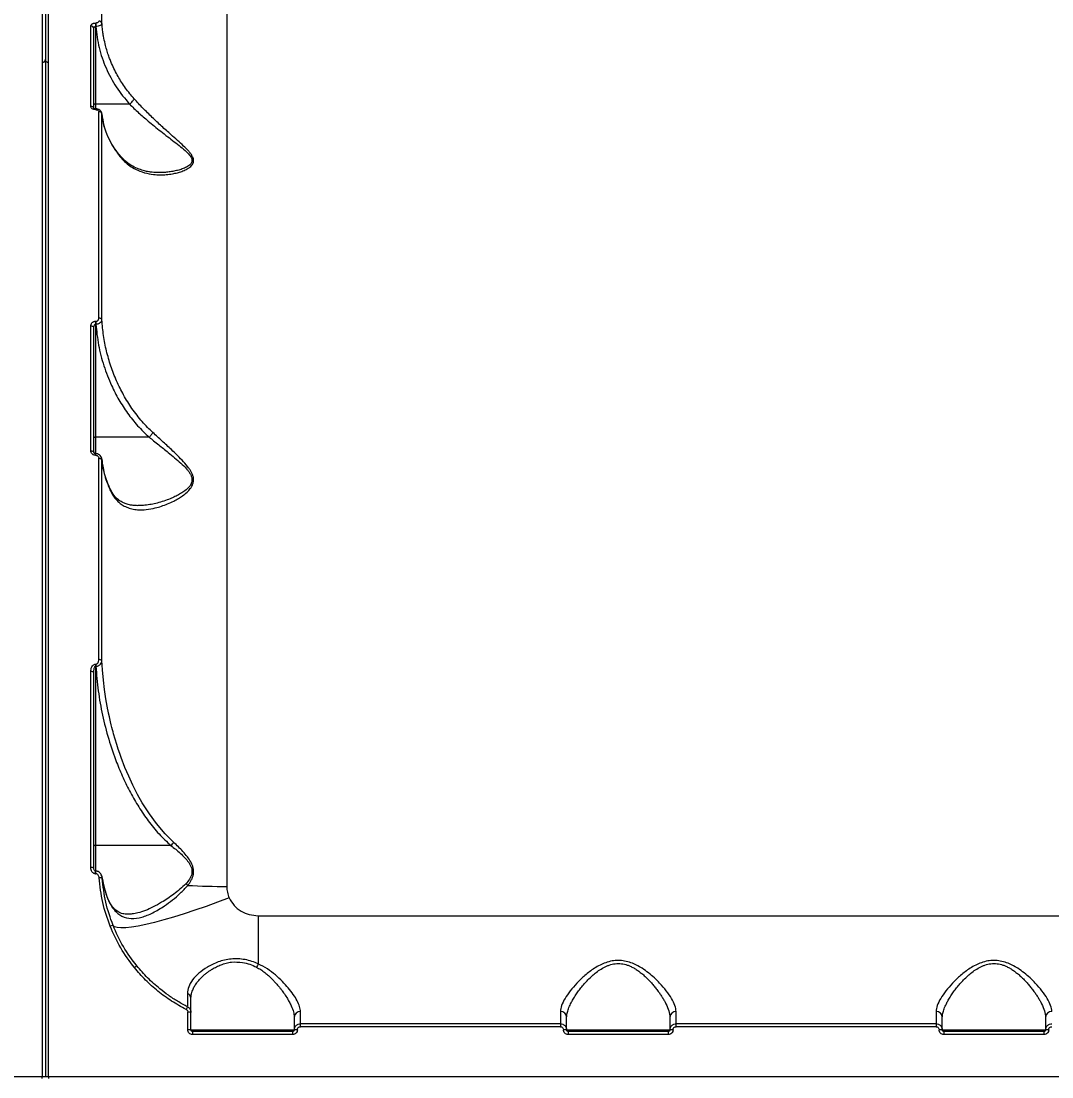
# Model space of a CAD drawing. Header units: millimetres. Extents: x -5718 to 5731, y -4937 to 4872.
# Drawn here: x 305.6 to 634.8, y 1520.6 to 1857.9 of the extents above; entities that cross this region are included whole.
import ezdxf

# ---------------------------------------------------------------- set-up
doc = ezdxf.new("R2010")
doc.units = ezdxf.units.MM
doc.layers.add('DIKOM_ОБЪЕКТ', color=7, linetype='Continuous')
doc.layers.add('DIKOM_РАЗМЕР_ЗОНА', color=7, linetype='Continuous')
doc.styles.add('style1', font='arial.ttf', dxfattribs={"width": 0.8})
doc.dimstyles.new('1-50', dxfattribs={"dimtxt": 300, "dimasz": 200, "dimexe": 100, "dimexo": 0, "dimgap": 100, "dimtad": 0, "dimdec": 0, "dimtxsty": 'style1', "dimcen": 0, "dimclrd": 7, "dimclre": 7, "dimadec": 1, "dimazin": 2, "dimtfac": 1, "dimtdec": 0, "dimtmove": 1, "dimatfit": 3, "dimfxl": 0, "dimlwd": 25, "dimlwe": 18, "dimarcsym": 0})

# ---------------------------------------------------------------- blocks, each defined once
blk = doc.blocks.new('*D13')
at = {"layer": 'Defpoints', "color": 0, "transparency": 16777216}
for p in [(-5521.54, 4872.34), (-1696.24, 4872.34), (580.61, -3721.16)]:
    blk.add_point(p, dxfattribs=at)
at = {"layer": 'DIKOM_РАЗМЕР_ЗОНА', "color": 7, "lineweight": 18, "transparency": 16777216}
for p, q in [((-1696.24, 4872.34), (-5621.54, 4872.34)), ((580.61, -3721.16), (-5621.54, -3721.16))]:
    blk.add_line(p, q, dxfattribs=at)
at = {"layer": 'DIKOM_РАЗМЕР_ЗОНА', "color": 7, "lineweight": 25, "transparency": 16777216}
for p, q in [((-5521.54, 4672.34), (-5521.54, 1701.62)), ((-5521.54, -3521.16), (-5521.54, 785.38))]:
    blk.add_line(p, q, dxfattribs=at)
at = {"layer": 'DIKOM_РАЗМЕР_ЗОНА', "color": 7, "transparency": 16777216}
for points in [[(-5554.87, 4672.34), (-5488.21, 4672.34), (-5521.54, 4872.34)], [(-5554.87, -3521.16), (-5488.21, -3521.16), (-5521.54, -3721.16)]]:
    blk.add_solid(points, dxfattribs=at)
at = {"layer": 'DIKOM_РАЗМЕР_ЗОНА', "color": 0, "transparency": 16777216, "insert": (-5521.54, 1243.5), "char_height": 300, "attachment_point": 5, "rotation": 90, "style": 'style1'}
blk.add_mtext('8600', dxfattribs=at)

msp = doc.modelspace()

# ---------------------------------------------------------------- linework, layer by layer
at = {"layer": 'DIKOM_ОБЪЕКТ', "color": 7, "linetype": 'Continuous', "lineweight": 15}
for p, q in [((312.31, 1939.58), (312.31, 1520.58)), ((314.31, 1520.58), (314.31, 1939.58)), ((331.37, 1857.15), (331.37, 1903.43)), ((371.26, 1901.58), (371.26, 1581.43)), ((327.81, 1830.62), (327.81, 1856.34)), ((329.31, 1857.28), (329.39, 1857.28)), ((329.31, 1857.28), (329.31, 1856.15)), ((329.31, 1856.15), (329.31, 1831.35)), ((329.31, 1856.15), (329.39, 1856.15)), ((329.39, 1857.28), (329.39, 1856.15)), ((340.2, 1831.35), (329.31, 1831.35)), ((329.31, 1831.35), (329.31, 1829.87)), ((329.37, 1829.87), (329.31, 1829.87)), ((329.31, 1829.61), (329.31, 1829.87)), ((329.31, 1829.61), (329.37, 1829.61)), ((329.37, 1829.87), (329.37, 1829.61)), ((330.37, 1762.95), (330.37, 1828.93)), ((331.37, 1762.42), (331.37, 1828.25)), ((340.2, 1831.35), (340.2, 1831.35)), ((329.31, 1761.99), (329.42, 1761.99)), ((329.31, 1761.99), (329.31, 1761.09)), ((329.31, 1761.09), (329.31, 1724.93)), ((329.31, 1761.09), (329.42, 1761.09)), ((329.42, 1761.99), (329.42, 1761.09)), ((327.81, 1720.6), (327.81, 1760.47)), ((346.47, 1724.93), (329.31, 1724.93)), ((329.31, 1724.93), (329.31, 1719.71)), ((346.48, 1724.94), (346.47, 1724.93)), ((329.35, 1719.71), (329.31, 1719.71)), ((329.31, 1719.19), (329.31, 1719.71)), ((329.31, 1719.19), (329.35, 1719.19)), ((329.35, 1719.19), (329.35, 1719.71)), ((330.37, 1653.89), (330.37, 1718.22)), ((331.28, 1718.16), (331.37, 1717.78)), ((331.37, 1653.6), (331.37, 1717.78)), ((327.81, 1587.43), (327.81, 1650.09)), ((329.31, 1652.43), (329.44, 1652.43)), ((329.31, 1652.43), (329.31, 1651.79)), ((329.31, 1651.79), (329.31, 1594.5)), ((329.31, 1651.79), (329.44, 1651.79)), ((329.44, 1652.43), (329.44, 1651.79)), ((353.43, 1594.5), (329.31, 1594.5)), ((329.31, 1594.5), (329.31, 1586.33)), ((329.41, 1586.33), (329.31, 1586.33)), ((329.31, 1585.49), (329.31, 1586.33)), ((329.31, 1585.49), (329.41, 1585.49)), ((329.41, 1585.49), (329.41, 1586.33)), ((331.48, 1584.11), (331.39, 1584.53)), ((331.85, 1582.25), (331.45, 1584.53)), ((333.19, 1577.79), (332.04, 1581.26)), ((381.31, 1572.08), (731.31, 1572.08)), ((381.31, 1572.08), (381.31, 1556.68)), ((358.72, 1543.11), (358.72, 1542.98)), ((358.81, 1535.62), (358.81, 1541.25)), ((359.81, 1535.58), (359.81, 1541.2)), ((394.81, 1537.58), (394.81, 1541.44)), ((477.81, 1541.44), (477.81, 1537.58)), ((514.81, 1537.58), (514.81, 1541.44)), ((597.81, 1541.44), (597.81, 1537.58)), ((359.81, 1535.58), (392.81, 1535.58)), ((360.31, 1535.08), (360.31, 1534.12)), ((392.31, 1535.08), (360.31, 1535.08)), ((392.31, 1534.12), (392.31, 1535.08)), ((394.81, 1536.62), (394.81, 1537.58)), ((477.81, 1537.58), (394.81, 1537.58)), ((477.81, 1536.62), (394.81, 1536.62)), ((477.81, 1537.58), (477.81, 1536.62)), ((479.81, 1535.58), (512.81, 1535.58)), ((480.31, 1535.08), (480.31, 1534.12)), ((512.31, 1535.08), (480.31, 1535.08)), ((512.31, 1534.12), (512.31, 1535.08)), ((514.81, 1536.62), (514.81, 1537.58)), ((597.81, 1537.58), (514.81, 1537.58)), ((597.81, 1536.62), (514.81, 1536.62)), ((597.81, 1537.58), (597.81, 1536.62)), ((599.81, 1535.58), (632.81, 1535.58)), ((600.31, 1535.08), (600.31, 1534.12)), ((632.31, 1535.08), (600.31, 1535.08)), ((632.31, 1534.12), (632.31, 1535.08)), ((392.31, 1534.12), (360.31, 1534.12)), ((512.31, 1534.12), (480.31, 1534.12)), ((632.31, 1534.12), (600.31, 1534.12)), ((312.31, 1520.58), (-171.69, 1520.58)), ((312.31, 1520.08), (312.31, 1520.58)), ((798.31, 1520.58), (314.31, 1520.58)), ((314.31, 1520.58), (314.31, 1520.08))]:
    msp.add_line(p, q, dxfattribs=at)
at = {"layer": 'DIKOM_ОБЪЕКТ', "color": 7, "linetype": 'Continuous', "lineweight": 15, "flags": 128}
for points in [[(329.31, 1831.35), (329.22, 1831.35), (329.12, 1831.34), (329.04, 1831.32), (328.96, 1831.3), (328.9, 1831.28), (328.85, 1831.25), (328.82, 1831.22), (328.81, 1831.19)], [(328.81, 1759.89), (328.79, 1760.01), (328.74, 1760.11), (328.65, 1760.21), (328.52, 1760.3), (328.37, 1760.37), (328.2, 1760.42), (328.01, 1760.46), (327.81, 1760.47)], [(329.31, 1724.93), (329.22, 1724.93), (329.12, 1724.92), (329.04, 1724.91), (328.96, 1724.89), (328.9, 1724.86), (328.85, 1724.84), (328.82, 1724.8), (328.81, 1724.77)], [(327.81, 1720.6), (328.01, 1720.59), (328.2, 1720.57), (328.37, 1720.52), (328.52, 1720.46), (328.65, 1720.39), (328.74, 1720.31), (328.79, 1720.22), (328.81, 1720.13)], [(330.37, 1718.22), (330.56, 1718.21), (330.74, 1718.18), (330.91, 1718.14), (331.05, 1718.09), (331.18, 1718.02), (331.28, 1717.95), (331.34, 1717.86), (331.37, 1717.78)], [(354.28, 1595.52), (351.53, 1598.26), (348.79, 1601.51), (346.52, 1604.63), (344.27, 1608.19), (342.77, 1610.83), (341.28, 1613.74), (339.94, 1616.62), (338.73, 1619.48), (337.52, 1622.64), (337.06, 1623.93), (336.59, 1625.33), (336.1, 1626.83), (335.61, 1628.44), (335.12, 1630.16), (334.95, 1630.8), (334.76, 1631.5), (334.56, 1632.26), (334.35, 1633.09), (334.14, 1633.98), (333.76, 1635.62), (333.5, 1636.82), (333.35, 1637.56), (333.31, 1637.76), (333.3, 1637.82), (333.3, 1637.84), (333.3, 1637.84), (333.29, 1637.85), (333.29, 1637.85), (333.29, 1637.85), (333.29, 1637.85), (333.29, 1637.85), (333.29, 1637.85), (333.29, 1637.85), (333.29, 1637.85), (333.29, 1637.85), (332.66, 1641.33), (332.21, 1644.35), (331.85, 1647.37), (331.55, 1650.59), (331.37, 1653.6)], [(328.81, 1649.78), (328.79, 1649.84), (328.74, 1649.9), (328.65, 1649.96), (328.52, 1650), (328.37, 1650.04), (328.2, 1650.07), (328.01, 1650.09), (327.81, 1650.09)], [(329.31, 1594.5), (329.22, 1594.5), (329.12, 1594.49), (329.04, 1594.47), (328.96, 1594.45), (328.9, 1594.43), (328.85, 1594.4), (328.82, 1594.37), (328.81, 1594.33)], [(333.27, 1577.4), (333.24, 1577.66), (333.19, 1577.79)], [(372.02, 1577.79), (368.33, 1576.38), (364.67, 1575.05), (361.09, 1573.8), (357.61, 1572.66), (354.28, 1571.62), (351.12, 1570.71), (348.16, 1569.92), (345.45, 1569.28), (342.99, 1568.78), (340.82, 1568.42), (338.96, 1568.22), (337.43, 1568.18), (336.24, 1568.29), (335.4, 1568.55), (334.92, 1568.97)]]:
    msp.add_lwpolyline(points, dxfattribs=at)
at = {"layer": 'DIKOM_ОБЪЕКТ', "color": 7, "linetype": 'Continuous', "lineweight": 15}
for centre, radius, start, end in [((327.9, 1855.43), 0.918, 6.9712, 95.5839), ((330.45, 1856.96), 0.937, 11.5124, 94.8531), ((312.89, 1844.65), 0.424, 7.8255, 66.53), ((313.74, 1844.65), 0.43, 111.9716, 172.018), ((327.91, 1829.68), 0.951, 21.8899, 95.8494), ((330.48, 1828.01), 0.925, 14.8063, 96.4107), ((330.52, 1762.04), 0.928, 24.1044, 99.2889), ((330.58, 1652.75), 1.16, 46.8637, 100.0339), ((347.32, 1600.46), 8.54, 315.704, 324.6102), ((328.06, 1585.76), 1.69, 63.348, 98.2999), ((330.84, 1582.25), 1.97, 70.8724, 100.2009), ((354.6, 1577.31), 6.1, 46.7479, 54.3379), ((371.14, 1817.81), 236.38, 267.0035, 270.0294), ((335.08, 1566.59), 2.38, 93.7676, 117.0834), ((344.17, 1552.87), 3.55, 117.4478, 132.8022), ((387.66, 1552.73), 7.47, 148.1389, 157.1776), ((358.05, 1545.63), 1.76, 1.8304, 68.8638), ((366.94, 1538.01), 9.61, 148.8311, 154.5139), ((359.06, 1536.36), 4.89, 81.1739, 92.9207), ((394.72, 1539.53), 1.91, 87.2476, 176.9527), ((477.91, 1539.53), 1.91, 3.0473, 92.7524), ((514.72, 1539.53), 1.91, 87.2476, 176.9527), ((597.91, 1539.53), 1.91, 3.0473, 92.7524), ((634.72, 1539.53), 1.91, 87.2476, 176.9527), ((359.06, 1529.04), 6.58, 83.4534, 92.1731), ((393.56, 1529.05), 6.58, 87.8255, 96.5485), ((479.06, 1529.04), 6.58, 83.4534, 92.1731), ((513.56, 1529.05), 6.58, 87.8255, 96.5485), ((599.06, 1529.04), 6.58, 83.4534, 92.1731), ((633.56, 1529.05), 6.58, 87.8255, 96.5485), ((312.56, 1415.8), 104.78, 89.5898, 90.1367), ((314.06, 1415.85), 104.73, 89.8632, 90.4103)]:
    msp.add_arc(centre, radius, start, end, dxfattribs=at)
for points, knots in [([(313.31, 1938.57), (313.31, 1938.57), (313.31, 1938.77), (313.31, 1938.07), (313.31, 1936.36), (313.31, 1933.34), (313.31, 1929.21), (313.31, 1923.95), (313.31, 1917.62), (313.31, 1910.26), (313.31, 1901.95), (313.31, 1892.72), (313.31, 1882.6), (313.31, 1871.56), (313.31, 1859.54), (313.31, 1846.5), (313.31, 1832.47), (313.31, 1817.47), (313.31, 1801.53), (313.31, 1784.71), (313.31, 1767.07), (313.31, 1748.68), (313.31, 1729.61), (313.31, 1709.95), (313.31, 1689.77), (313.31, 1669.16), (313.31, 1648.21), (313.31, 1627.03), (313.31, 1605.7), (313.31, 1584.33), (313.31, 1562.98), (313.31, 1541.74), (313.31, 1527.61), (313.31, 1520.58)], [0, 0, 0, 0, 0.000761, 0.034833, 0.06885, 0.102775, 0.136567, 0.17019, 0.203518, 0.236579, 0.269341, 0.301771, 0.33384, 0.36591, 0.398339, 0.431101, 0.464162, 0.497491, 0.531113, 0.564906, 0.59883, 0.632848, 0.66692, 0.700992, 0.73501, 0.768934, 0.802727, 0.836349, 0.869678, 0.902739, 0.9355, 0.96793, 1, 1, 1, 1]), ([(313.31, 1938.57), (313.31, 1938.57), (313.31, 1938.77), (313.31, 1938.07), (313.31, 1936.36), (313.31, 1933.34), (313.31, 1929.21), (313.31, 1923.95), (313.31, 1917.62), (313.31, 1910.26), (313.31, 1901.95), (313.31, 1892.72), (313.31, 1882.6), (313.31, 1871.56), (313.31, 1859.54), (313.31, 1846.5), (313.31, 1832.47), (313.31, 1817.47), (313.31, 1801.53), (313.31, 1784.71), (313.31, 1767.07), (313.31, 1748.68), (313.31, 1729.61), (313.31, 1709.95), (313.31, 1689.77), (313.31, 1669.16), (313.31, 1648.21), (313.31, 1627.03), (313.31, 1605.7), (313.31, 1584.33), (313.31, 1562.98), (313.31, 1541.74), (313.31, 1527.61), (313.31, 1520.58)], [0, 0, 0, 0, 0.000761, 0.034833, 0.06885, 0.102775, 0.136567, 0.17019, 0.203518, 0.236579, 0.269341, 0.301771, 0.33384, 0.36591, 0.398339, 0.431101, 0.464162, 0.497491, 0.531113, 0.564906, 0.59883, 0.632848, 0.66692, 0.700992, 0.73501, 0.768934, 0.802727, 0.836349, 0.869678, 0.902739, 0.9355, 0.96793, 1, 1, 1, 1]), ([(327.81, 1856.34), (327.84, 1856.46), (327.88, 1856.7), (328.16, 1856.97), (328.46, 1857.13), (328.72, 1857.21), (329.01, 1857.27), (329.21, 1857.28), (329.31, 1857.28)], [0, 0, 0, 0, 0.250039, 0.499166, 0.624818, 0.749474, 0.874915, 1, 1, 1, 1]), ([(328.81, 1855.54), (328.82, 1855.61), (328.83, 1855.75), (328.91, 1855.92), (329.01, 1856.03), (329.11, 1856.1), (329.21, 1856.15), (329.28, 1856.15), (329.31, 1856.15)], [0, 0, 0, 0, 0.251117, 0.500118, 0.643198, 0.772304, 0.890104, 1, 1, 1, 1]), ([(328.81, 1829.88), (328.81, 1834.35), (328.81, 1843.28), (328.81, 1851.45), (328.81, 1855.54)], [0, 0, 0, 0, 0.5, 1, 1, 1, 1]), ([(330.37, 1857.89), (330.36, 1857.82), (330.33, 1857.66), (330.15, 1857.49), (329.95, 1857.39), (329.78, 1857.33), (329.59, 1857.29), (329.46, 1857.29), (329.39, 1857.28)], [0, 0, 0, 0, 0.250055, 0.499164, 0.624889, 0.749446, 0.874645, 1, 1, 1, 1]), ([(331.37, 1857.15), (331.34, 1857.03), (331.28, 1856.79), (330.83, 1856.47), (330.18, 1856.22), (329.66, 1856.18), (329.39, 1856.15)], [0, 0, 0, 0, 0.246397, 0.495091, 0.746844, 1, 1, 1, 1]), ([(329.39, 1856.15), (329.68, 1853.9), (330.26, 1849.38), (332.54, 1842.88), (335.74, 1836.73), (338.71, 1833.15), (340.2, 1831.35)], [0, 0, 0, 0, 0.249653, 0.499492, 0.749808, 1, 1, 1, 1]), ([(341.68, 1833.07), (341.21, 1833.61), (340.24, 1834.72), (338.88, 1836.5), (337.63, 1838.34), (336.49, 1840.24), (335.44, 1842.21), (334.6, 1844.02), (333.94, 1845.65), (333.41, 1847.11), (332.87, 1848.79), (332.33, 1850.79), (331.93, 1852.73), (331.67, 1854.37), (331.49, 1855.73), (331.42, 1856.61), (331.37, 1857.15)], [0, 0, 0, 0, 0.079599, 0.162992, 0.250193, 0.32773, 0.411176, 0.500541, 0.551435, 0.610022, 0.676309, 0.750308, 0.84438, 0.900314, 0.938633, 1, 1, 1, 1]), ([(312.31, 1844.71), (312.44, 1844.72), (312.63, 1844.74), (312.87, 1844.87), (313.06, 1845.02), (313.23, 1845.28), (313.32, 1845.52), (313.3, 1845.67), (313.3, 1845.7)], [0, 0, 0, 0, 0.246082, 0.350979, 0.5254, 0.716145, 0.92869, 1, 1, 1, 1]), ([(313.33, 1845.62), (313.34, 1845.56), (313.34, 1845.39), (313.48, 1845.13), (313.69, 1844.91), (313.97, 1844.74), (314.18, 1844.72), (314.31, 1844.71)], [0, 0, 0, 0, 0.110314, 0.350583, 0.577189, 0.737081, 1, 1, 1, 1]), ([(337.14, 1814.62), (337.62, 1814.07), (338.59, 1812.96), (340.27, 1811.62), (342.38, 1810.36), (344.93, 1809.38), (347.55, 1808.88), (349.9, 1808.74), (351.92, 1808.82), (353.8, 1809.06), (355.45, 1809.43), (356.95, 1809.89), (358.31, 1810.47), (359.36, 1811.12), (360.01, 1811.72), (360.55, 1812.43), (360.75, 1813.28), (360.52, 1814.22), (360.18, 1814.91), (359.7, 1815.61), (358.85, 1816.64), (357.44, 1818.04), (355.51, 1819.79), (353.15, 1821.88), (350.43, 1824.3), (347.42, 1827.13), (344.45, 1830.06), (342.61, 1832.07), (341.68, 1833.07)], [0, 0, 0, 0, 0.040053, 0.081701, 0.12536, 0.18803, 0.250108, 0.291321, 0.333291, 0.374681, 0.407111, 0.43708, 0.470942, 0.499827, 0.516343, 0.531352, 0.56272, 0.577916, 0.594165, 0.609006, 0.625352, 0.665157, 0.708009, 0.750573, 0.812553, 0.874808, 0.937435, 1, 1, 1, 1]), ([(340.2, 1831.35), (340.37, 1831.5), (340.71, 1831.79), (341.17, 1832.28), (341.53, 1832.73), (341.63, 1832.96), (341.68, 1833.07)], [0, 0, 0, 0, 0.242721, 0.500057, 0.757356, 1, 1, 1, 1]), ([(329.31, 1829.61), (329.12, 1829.63), (328.72, 1829.66), (328.23, 1829.89), (327.88, 1830.23), (327.84, 1830.49), (327.81, 1830.62)], [0, 0, 0, 0, 0.250531, 0.500167, 0.749977, 1, 1, 1, 1]), ([(329.31, 1829.87), (329.25, 1829.87), (329.14, 1829.88), (329, 1829.91), (328.89, 1829.94), (328.81, 1829.99), (328.77, 1830.02), (328.78, 1830.02), (328.79, 1830.02)], [0, 0, 0, 0, 0.183653, 0.352706, 0.509032, 0.654021, 0.91605, 1, 1, 1, 1]), ([(331.32, 1828.54), (331.26, 1828.71), (331.13, 1829.07), (330.69, 1829.49), (330.08, 1829.81), (329.61, 1829.85), (329.37, 1829.87)], [0, 0, 0, 0, 0.215972, 0.458146, 0.720699, 1, 1, 1, 1]), ([(329.37, 1829.61), (329.5, 1829.6), (329.76, 1829.58), (330.1, 1829.42), (330.33, 1829.2), (330.36, 1829.02), (330.37, 1828.93)], [0, 0, 0, 0, 0.250747, 0.500116, 0.749951, 1, 1, 1, 1]), ([(337.06, 1815.02), (336.27, 1816.07), (334.69, 1818.17), (333, 1821.57), (331.79, 1825.08), (331.47, 1827.48), (331.31, 1828.68)], [0, 0, 0, 0, 0.250191, 0.499563, 0.750811, 1, 1, 1, 1]), ([(331.37, 1828.25), (331.54, 1827.05), (331.88, 1824.64), (333.12, 1821.13), (334.81, 1817.75), (336.36, 1815.66), (337.14, 1814.62)], [0, 0, 0, 0, 0.250861, 0.50172, 0.752437, 1, 1, 1, 1]), ([(340.2, 1831.35), (340.66, 1830.91), (341.61, 1829.99), (343.07, 1828.65), (344.59, 1827.3), (346.26, 1825.86), (348.14, 1824.31), (350.22, 1822.65), (352.36, 1820.99), (354.49, 1819.36), (356.53, 1817.78), (358.03, 1816.51), (359, 1815.54), (359.55, 1814.89), (359.97, 1814.21), (360.17, 1813.54), (360.12, 1813.01), (359.96, 1812.62), (359.73, 1812.26), (359.33, 1811.85), (358.55, 1811.3), (357.39, 1810.76), (355.91, 1810.29), (354.39, 1809.93), (352.82, 1809.68), (351.25, 1809.54), (350.18, 1809.48), (349.63, 1809.5), (349.61, 1809.5)], [0, 0, 0, 0, 0.044143, 0.090814, 0.134551, 0.181688, 0.23905, 0.298618, 0.362159, 0.423313, 0.484132, 0.543772, 0.566394, 0.588971, 0.612975, 0.634774, 0.656905, 0.668432, 0.680465, 0.701802, 0.726085, 0.771684, 0.816919, 0.862091, 0.907371, 0.952783, 0.997979, 1, 1, 1, 1]), ([(337.14, 1814.62), (337.13, 1814.73), (337.12, 1814.91), (337.03, 1815.03), (336.99, 1815.09)], [0, 0, 0, 0, 0.594055, 1, 1, 1, 1]), ([(349.61, 1809.5), (349.23, 1809.5), (348.52, 1809.51), (347.44, 1809.57), (346.21, 1809.76), (344.8, 1810.07), (343.08, 1810.61), (341.08, 1811.54), (338.95, 1812.94), (337.67, 1814.39), (337.01, 1815.13)], [0, 0, 0, 0, 0.093572, 0.176043, 0.249788, 0.344027, 0.468911, 0.623483, 0.806306, 1, 1, 1, 1]), ([(327.81, 1760.47), (327.83, 1760.65), (327.87, 1761.01), (328.12, 1761.42), (328.41, 1761.7), (328.68, 1761.86), (328.98, 1761.97), (329.2, 1761.98), (329.31, 1761.99)], [0, 0, 0, 0, 0.249605, 0.49936, 0.627295, 0.749918, 0.876343, 1, 1, 1, 1]), ([(328.81, 1759.89), (328.83, 1760.13), (328.85, 1760.47), (329, 1760.86), (329.14, 1761.02), (329.24, 1761.08), (329.29, 1761.09), (329.31, 1761.09)], [0, 0, 0, 0, 0.499859, 0.749823, 0.891718, 0.948521, 1, 1, 1, 1]), ([(329.42, 1761.99), (329.49, 1761.99), (329.63, 1762), (329.82, 1762.07), (330, 1762.17), (330.18, 1762.35), (330.34, 1762.61), (330.36, 1762.84), (330.37, 1762.95)], [0, 0, 0, 0, 0.124263, 0.250088, 0.372611, 0.500522, 0.750295, 1, 1, 1, 1]), ([(329.42, 1761.09), (329.56, 1761.1), (329.84, 1761.12), (330.23, 1761.22), (330.58, 1761.37), (330.95, 1761.6), (331.29, 1761.96), (331.34, 1762.27), (331.37, 1762.42)], [0, 0, 0, 0, 0.13446, 0.267641, 0.398111, 0.524599, 0.766772, 1, 1, 1, 1]), ([(329.42, 1761.09), (329.66, 1758.85), (330.14, 1754.36), (331.86, 1747.78), (334.11, 1741.94), (336.72, 1736.9), (339.5, 1732.6), (342.7, 1728.55), (345.21, 1726.14), (346.48, 1724.94)], [0, 0, 0, 0, 0.166614, 0.334073, 0.50071, 0.626301, 0.749553, 0.87424, 1, 1, 1, 1]), ([(347.66, 1726.44), (347.08, 1726.99), (345.89, 1728.11), (344.2, 1729.96), (342.54, 1731.98), (341, 1734.08), (339.57, 1736.24), (338.31, 1738.39), (337.12, 1740.64), (335.69, 1743.7), (334.16, 1747.66), (332.78, 1752.5), (331.8, 1757.43), (331.52, 1760.75), (331.37, 1762.42)], [0, 0, 0, 0, 0.058264, 0.119404, 0.183473, 0.250519, 0.310984, 0.37471, 0.434724, 0.499549, 0.625107, 0.750364, 0.875056, 1, 1, 1, 1]), ([(328.81, 1720.13), (328.81, 1726.93), (328.81, 1740.53), (328.81, 1753.44), (328.81, 1759.89)], [0, 0, 0, 0, 0.5, 1, 1, 1, 1]), ([(334.13, 1707.78), (334.37, 1707.31), (334.87, 1706.37), (335.74, 1705.19), (336.72, 1704.18), (337.88, 1703.29), (339.28, 1702.55), (340.95, 1702.02), (343.03, 1701.72), (345.53, 1701.78), (348.1, 1702.24), (350.38, 1702.89), (352.35, 1703.62), (354.17, 1704.46), (355.77, 1705.34), (357.2, 1706.26), (358.51, 1707.29), (359.5, 1708.32), (360.11, 1709.23), (360.6, 1710.26), (360.75, 1711.43), (360.48, 1712.62), (360.13, 1713.48), (359.65, 1714.33), (358.81, 1715.55), (357.44, 1717.15), (355.56, 1719.08), (353.25, 1721.29), (350.59, 1723.75), (348.64, 1725.54), (347.66, 1726.44)], [0, 0, 0, 0, 0.031257, 0.062976, 0.093745, 0.125285, 0.165189, 0.206698, 0.250157, 0.312662, 0.374508, 0.415706, 0.457617, 0.498861, 0.531227, 0.560995, 0.594783, 0.623571, 0.64012, 0.65522, 0.686722, 0.701964, 0.718317, 0.733202, 0.749556, 0.78951, 0.832435, 0.875138, 0.937407, 1, 1, 1, 1]), ([(346.47, 1724.93), (346.94, 1724.57), (347.94, 1723.77), (349.47, 1722.56), (351.03, 1721.32), (352.74, 1719.95), (354.61, 1718.42), (356.58, 1716.71), (358.05, 1715.28), (358.99, 1714.14), (359.53, 1713.36), (359.94, 1712.53), (360.16, 1711.67), (360.14, 1710.97), (360, 1710.43), (359.8, 1709.92), (359.43, 1709.32), (358.69, 1708.48), (357.59, 1707.59), (356.17, 1706.71), (354.7, 1705.94), (353.03, 1705.21), (351.15, 1704.52), (349.12, 1703.92), (347.09, 1703.47), (345.13, 1703.19), (343.69, 1703.06), (342.94, 1703.09), (342.82, 1703.1)], [0, 0, 0, 0, 0.04024, 0.087342, 0.130814, 0.174284, 0.233255, 0.291878, 0.349392, 0.371227, 0.392963, 0.416017, 0.436931, 0.458439, 0.469542, 0.48107, 0.501726, 0.525139, 0.5689, 0.612187, 0.655443, 0.698829, 0.756858, 0.817055, 0.872123, 0.931279, 0.988609, 1, 1, 1, 1]), ([(346.48, 1724.94), (346.59, 1725.06), (346.83, 1725.3), (347.16, 1725.7), (347.45, 1726.1), (347.59, 1726.33), (347.66, 1726.44)], [0, 0, 0, 0, 0.245748, 0.499984, 0.754235, 1, 1, 1, 1]), ([(329.31, 1719.19), (329.21, 1719.19), (329.01, 1719.2), (328.72, 1719.29), (328.45, 1719.43), (328.15, 1719.68), (327.88, 1720.07), (327.83, 1720.43), (327.81, 1720.6)], [0, 0, 0, 0, 0.125106, 0.250973, 0.375185, 0.50125, 0.750472, 1, 1, 1, 1]), ([(329.31, 1719.71), (329.24, 1719.72), (329.1, 1719.73), (328.91, 1719.86), (328.78, 1720.05), (328.76, 1720.22), (328.74, 1720.3)], [0, 0, 0, 0, 0.235, 0.470073, 0.725899, 1, 1, 1, 1]), ([(331.33, 1718.14), (331.25, 1718.36), (331.1, 1718.8), (330.6, 1719.32), (330, 1719.65), (329.56, 1719.69), (329.35, 1719.71)], [0, 0, 0, 0, 0.266016, 0.522817, 0.768717, 1, 1, 1, 1]), ([(329.35, 1719.19), (329.42, 1719.18), (329.56, 1719.18), (329.75, 1719.11), (329.94, 1719.02), (330.14, 1718.85), (330.33, 1718.58), (330.36, 1718.34), (330.37, 1718.22)], [0, 0, 0, 0, 0.124925, 0.250933, 0.375161, 0.501167, 0.750472, 1, 1, 1, 1]), ([(334.1, 1708.25), (333.38, 1709.91), (331.98, 1713.13), (331.56, 1716.5), (331.36, 1718.13)], [0, 0, 0, 0, 0.518306, 1, 1, 1, 1]), ([(331.37, 1717.78), (331.42, 1717.26), (331.56, 1716.01), (331.95, 1713.91), (332.58, 1711.62), (333.33, 1709.53), (333.89, 1708.32), (334.13, 1707.78)], [0, 0, 0, 0, 0.150355, 0.366822, 0.622622, 0.834076, 1, 1, 1, 1]), ([(334.13, 1707.78), (334.14, 1707.87), (334.16, 1708.05), (334.13, 1708.23), (334.07, 1708.3), (334.07, 1708.31)], [0, 0, 0, 0, 0.465839, 0.964854, 1, 1, 1, 1]), ([(342.85, 1703.08), (342.34, 1703.1), (341.42, 1703.12), (340.29, 1703.31), (339.45, 1703.53), (338.66, 1703.8), (337.71, 1704.23), (336.52, 1705.02), (335.21, 1706.28), (334.47, 1707.64), (334.08, 1708.35)], [0, 0, 0, 0, 0.136923, 0.244551, 0.323996, 0.388851, 0.488691, 0.627219, 0.80382, 1, 1, 1, 1]), ([(329.44, 1652.43), (329.52, 1652.44), (329.68, 1652.46), (329.89, 1652.6), (330.06, 1652.77), (330.22, 1653.05), (330.35, 1653.43), (330.37, 1653.74), (330.37, 1653.89)], [0, 0, 0, 0, 0.124743, 0.250172, 0.369028, 0.500682, 0.75017, 1, 1, 1, 1]), ([(329.44, 1651.79), (329.6, 1651.8), (329.92, 1651.83), (330.34, 1652), (330.68, 1652.23), (331.02, 1652.56), (331.3, 1653.02), (331.35, 1653.41), (331.37, 1653.6)], [0, 0, 0, 0, 0.149504, 0.292063, 0.424051, 0.548146, 0.779107, 1, 1, 1, 1]), ([(327.81, 1650.09), (327.83, 1650.34), (327.86, 1650.84), (328.1, 1651.56), (328.48, 1652.09), (328.86, 1652.34), (329.12, 1652.42), (329.25, 1652.43), (329.31, 1652.43)], [0, 0, 0, 0, 0.24991, 0.49953, 0.748871, 0.874427, 0.937977, 1, 1, 1, 1]), ([(328.81, 1649.78), (328.83, 1650.14), (328.84, 1650.68), (328.98, 1651.31), (329.1, 1651.63), (329.21, 1651.75), (329.27, 1651.78), (329.3, 1651.79), (329.31, 1651.79)], [0, 0, 0, 0, 0.498201, 0.748403, 0.909031, 0.960696, 0.981306, 1, 1, 1, 1]), ([(328.81, 1587.27), (328.81, 1594.31), (328.81, 1608.4), (328.81, 1629.27), (328.81, 1642.95), (328.81, 1649.78)], [0, 0, 0, 0, 0.333315, 0.666681, 1, 1, 1, 1]), ([(329.44, 1651.79), (329.65, 1649.16), (330.08, 1643.91), (331.49, 1636.13), (333.43, 1628.49), (335.7, 1621.84), (338.09, 1616.15), (340.43, 1611.39), (343.1, 1606.76), (346.13, 1602.34), (349.51, 1598.16), (352.13, 1595.71), (353.43, 1594.5)], [0, 0, 0, 0, 0.125543, 0.250942, 0.375502, 0.499756, 0.583468, 0.667197, 0.750024, 0.834296, 0.918038, 1, 1, 1, 1]), ([(358.79, 1581.75), (359, 1582.03), (359.41, 1582.55), (359.95, 1583.43), (360.36, 1584.33), (360.63, 1585.32), (360.7, 1586.34), (360.56, 1587.36), (360.23, 1588.36), (359.64, 1589.56), (358.64, 1591.02), (357.29, 1592.58), (355.8, 1594.1), (354.8, 1595.03), (354.28, 1595.52)], [0, 0, 0, 0, 0.065777, 0.125529, 0.19073, 0.250755, 0.313064, 0.376022, 0.435505, 0.500564, 0.615017, 0.750619, 0.869825, 1, 1, 1, 1]), ([(353.43, 1594.5), (353.93, 1594.1), (354.94, 1593.31), (356.41, 1592.04), (357.82, 1590.68), (358.9, 1589.41), (359.59, 1588.29), (359.98, 1587.39), (360.17, 1586.44), (360.11, 1585.48), (359.83, 1584.57), (359.22, 1583.45), (358.58, 1582.73), (358.16, 1582.27)], [0, 0, 0, 0, 0.124984, 0.249692, 0.374688, 0.499923, 0.566193, 0.624917, 0.688075, 0.749813, 0.808905, 0.874793, 1, 1, 1, 1]), ([(329.31, 1585.49), (329.2, 1585.5), (328.97, 1585.52), (328.66, 1585.67), (328.39, 1585.88), (328.11, 1586.23), (327.87, 1586.76), (327.83, 1587.2), (327.81, 1587.43)], [0, 0, 0, 0, 0.125447, 0.250689, 0.372496, 0.501461, 0.750709, 1, 1, 1, 1]), ([(329.31, 1586.33), (329.31, 1586.33), (329.29, 1586.33), (329.25, 1586.34), (329.18, 1586.37), (329.09, 1586.45), (328.95, 1586.62), (328.81, 1586.91), (328.77, 1587.18), (328.74, 1587.33)], [0, 0, 0, 0, 0.024102, 0.048088, 0.111181, 0.206727, 0.332383, 0.644218, 1, 1, 1, 1]), ([(331.42, 1584.51), (331.35, 1584.73), (331.22, 1585.17), (330.8, 1585.76), (330.29, 1586.13), (329.81, 1586.3), (329.54, 1586.32), (329.41, 1586.33)], [0, 0, 0, 0, 0.234168, 0.472671, 0.727514, 0.862822, 1, 1, 1, 1]), ([(330.49, 1584.19), (330.47, 1584.34), (330.42, 1584.64), (330.21, 1585.06), (329.92, 1585.33), (329.64, 1585.47), (329.48, 1585.48), (329.41, 1585.49)], [0, 0, 0, 0, 0.249722, 0.499101, 0.748783, 0.877125, 1, 1, 1, 1]), ([(333.99, 1568.71), (333.1, 1571.23), (331.33, 1576.26), (330.77, 1581.55), (330.49, 1584.19)], [0, 0, 0, 0, 0.5, 1, 1, 1, 1]), ([(331.48, 1584.11), (331.67, 1582.98), (332.04, 1580.71), (332.86, 1578.51), (333.27, 1577.4)], [0, 0, 0, 0, 0.499633, 1, 1, 1, 1]), ([(334.92, 1568.97), (334.05, 1571.43), (332.31, 1576.35), (331.76, 1581.53), (331.48, 1584.11)], [0, 0, 0, 0, 0.499957, 1, 1, 1, 1]), ([(358.16, 1582.27), (357.55, 1581.68), (356.33, 1580.5), (354.37, 1578.97), (352.41, 1577.58), (350.19, 1576.17), (347.79, 1574.84), (345.26, 1573.7), (343.02, 1572.98), (341.12, 1572.6), (340.05, 1572.57), (339.56, 1572.55)], [0, 0, 0, 0, 0.101411, 0.20231, 0.303443, 0.404933, 0.544879, 0.676815, 0.809086, 0.9124, 1, 1, 1, 1]), ([(333.27, 1577.4), (333.56, 1576.76), (334.14, 1575.47), (335.22, 1573.96), (336.42, 1572.76), (338.2, 1571.62), (340.71, 1571.02), (344.04, 1571.47), (347.61, 1572.9), (350.94, 1574.89), (353.88, 1577.07), (356.43, 1579.19), (358, 1580.9), (358.79, 1581.75)], [0, 0, 0, 0, 0.063087, 0.125249, 0.187692, 0.250377, 0.37504, 0.499357, 0.624262, 0.74863, 0.83234, 0.915828, 1, 1, 1, 1]), ([(371.26, 1581.43), (371.3, 1580.8), (371.36, 1579.55), (371.8, 1578.38), (372.02, 1577.79)], [0, 0, 0, 0, 0.500441, 1, 1, 1, 1]), ([(339.59, 1572.54), (339.07, 1572.57), (337.92, 1572.65), (336.28, 1573.36), (334.95, 1574.6), (333.91, 1576.15), (333.44, 1577.23), (333.19, 1577.79)], [0, 0, 0, 0, 0.192464, 0.421348, 0.689586, 0.838156, 1, 1, 1, 1]), ([(372.02, 1577.79), (372.5, 1576.95), (373.44, 1575.27), (375.75, 1573.47), (378.42, 1572.3), (380.35, 1572.16), (381.31, 1572.08)], [0, 0, 0, 0, 0.250695, 0.500428, 0.75025, 1, 1, 1, 1]), ([(341.76, 1555.48), (340.21, 1557.54), (337.12, 1561.66), (335.03, 1566.36), (333.99, 1568.71)], [0, 0, 0, 0, 0.499998, 1, 1, 1, 1]), ([(342.53, 1556.02), (341.01, 1558.04), (337.98, 1562.07), (335.94, 1566.67), (334.92, 1568.97)], [0, 0, 0, 0, 0.499994, 1, 1, 1, 1]), ([(358.27, 1542.14), (356.7, 1543), (353.56, 1544.71), (349.24, 1547.89), (345.24, 1551.44), (342.92, 1554.13), (341.76, 1555.48)], [0, 0, 0, 0, 0.25064, 0.501319, 0.750598, 1, 1, 1, 1]), ([(358.72, 1542.98), (357.65, 1543.55), (355.55, 1544.67), (352.62, 1546.59), (349.37, 1549.03), (345.92, 1552.1), (343.65, 1554.73), (342.53, 1556.02)], [0, 0, 0, 0, 0.17313, 0.340259, 0.501387, 0.755531, 1, 1, 1, 1]), ([(381.31, 1556.68), (380.63, 1556.96), (379.28, 1557.53), (377.09, 1558.09), (374.85, 1558.36), (372.62, 1558.29), (370.49, 1557.92), (367.85, 1557.12), (364.96, 1555.7), (362.21, 1553.7), (360.21, 1551.55), (358.93, 1549.38), (358.77, 1547.97), (358.69, 1547.27)], [0, 0, 0, 0, 0.063629, 0.127187, 0.190572, 0.25358, 0.316731, 0.379436, 0.503979, 0.628392, 0.751947, 0.876094, 1, 1, 1, 1]), ([(359.81, 1545.68), (359.83, 1545.98), (359.85, 1546.6), (360.06, 1547.49), (360.4, 1548.46), (360.9, 1549.48), (361.57, 1550.5), (362.35, 1551.48), (363.18, 1552.37), (364.09, 1553.2), (364.94, 1553.88), (365.73, 1554.45), (366.72, 1555.09), (367.92, 1555.76), (369.44, 1556.43), (371.03, 1556.94), (373.32, 1557.41), (375.11, 1557.26), (376.31, 1557.16)], [0, 0, 0, 0, 0.05925, 0.124902, 0.175273, 0.249657, 0.321827, 0.374692, 0.441394, 0.499356, 0.544198, 0.585949, 0.62463, 0.690477, 0.75, 0.815202, 0.875373, 1, 1, 1, 1]), ([(376.31, 1557.16), (377.1, 1556.99), (378.66, 1556.65), (380.07, 1555.97), (380.77, 1555.63)], [0, 0, 0, 0, 0.499591, 1, 1, 1, 1]), ([(380.77, 1555.63), (381.22, 1555.38), (382.16, 1554.86), (383.41, 1553.94), (384.62, 1552.92), (385.47, 1552.11), (386.09, 1551.48), (386.46, 1551.09), (386.85, 1550.65), (387.27, 1550.18), (387.59, 1549.8), (387.96, 1549.36), (388.39, 1548.83), (388.91, 1548.14), (389.61, 1547.17), (390.39, 1546), (391.22, 1544.58), (392, 1543.01), (392.66, 1541.29), (392.76, 1540.19), (392.81, 1539.63)], [0, 0, 0, 0, 0.058752, 0.125042, 0.183191, 0.249964, 0.270451, 0.293193, 0.318197, 0.345461, 0.374984, 0.38207, 0.420519, 0.466307, 0.49934, 0.586574, 0.668128, 0.749298, 0.874215, 1, 1, 1, 1]), ([(394.81, 1541.44), (394.76, 1541.97), (394.64, 1543.02), (393.79, 1544.89), (392.57, 1546.89), (390.97, 1548.97), (389.05, 1551.09), (386.82, 1553.16), (384.31, 1555.15), (382.31, 1556.17), (381.31, 1556.68)], [0, 0, 0, 0, 0.125934, 0.250891, 0.375587, 0.500846, 0.625101, 0.75015, 0.87503, 1, 1, 1, 1]), ([(514.81, 1541.44), (514.73, 1542.07), (514.57, 1543.33), (513.4, 1545.61), (511.74, 1548.03), (509.83, 1550.27), (507.88, 1552.21), (506.01, 1553.82), (504.1, 1555.2), (502.21, 1556.29), (500.35, 1557.11), (498.39, 1557.65), (496.33, 1557.85), (494.27, 1557.66), (492.3, 1557.12), (490.43, 1556.3), (488.15, 1554.98), (485.61, 1553.03), (483.03, 1550.54), (480.88, 1548.03), (479.22, 1545.6), (478.06, 1543.32), (477.89, 1542.07), (477.81, 1541.44)], [0, 0, 0, 0, 0.062838, 0.125033, 0.187552, 0.24966, 0.291551, 0.333636, 0.374497, 0.407089, 0.437193, 0.469232, 0.499809, 0.530419, 0.562491, 0.592658, 0.625331, 0.68794, 0.750117, 0.812756, 0.875168, 0.937672, 1, 1, 1, 1]), ([(479.81, 1539.63), (479.84, 1540.05), (479.91, 1540.9), (480.37, 1542.36), (480.99, 1543.77), (481.73, 1545.14), (482.5, 1546.4), (483.39, 1547.71), (484.37, 1549), (485.44, 1550.29), (486.64, 1551.6), (487.91, 1552.84), (489.31, 1554.02), (490.8, 1555.07), (492.21, 1555.84), (493.41, 1556.31), (494.67, 1556.68), (495.65, 1556.75), (496.31, 1556.8)], [0, 0, 0, 0, 0.08193, 0.164555, 0.249575, 0.308726, 0.374373, 0.436894, 0.499549, 0.561809, 0.623924, 0.691583, 0.749004, 0.81164, 0.874481, 0.906546, 0.936958, 1, 1, 1, 1]), ([(496.31, 1556.8), (496.97, 1556.75), (497.95, 1556.69), (499.21, 1556.31), (500.2, 1555.93), (501.25, 1555.39), (502.32, 1554.73), (503.36, 1553.97), (504.41, 1553.1), (505.45, 1552.14), (506.44, 1551.12), (507.37, 1550.07), (508.25, 1549), (509.06, 1547.94), (509.79, 1546.9), (510.45, 1545.89), (511.03, 1544.9), (511.8, 1543.45), (512.6, 1541.6), (512.74, 1540.29), (512.81, 1539.63)], [0, 0, 0, 0, 0.062714, 0.093235, 0.125429, 0.16635, 0.208078, 0.25078, 0.295888, 0.347524, 0.399162, 0.447396, 0.500458, 0.55388, 0.601657, 0.651987, 0.703068, 0.749961, 0.874409, 1, 1, 1, 1]), ([(634.81, 1541.44), (634.73, 1542.07), (634.57, 1543.33), (633.4, 1545.61), (631.74, 1548.03), (629.83, 1550.27), (627.88, 1552.21), (626.01, 1553.82), (624.1, 1555.2), (622.21, 1556.29), (620.35, 1557.11), (618.39, 1557.65), (616.33, 1557.85), (614.27, 1557.66), (612.3, 1557.12), (610.43, 1556.3), (608.15, 1554.98), (605.61, 1553.03), (603.03, 1550.54), (600.88, 1548.03), (599.22, 1545.6), (598.06, 1543.32), (597.89, 1542.07), (597.81, 1541.44)], [0, 0, 0, 0, 0.062838, 0.125033, 0.187552, 0.24966, 0.291551, 0.333636, 0.374497, 0.407091, 0.437193, 0.469234, 0.499809, 0.530419, 0.562491, 0.592658, 0.625331, 0.68794, 0.750117, 0.812756, 0.875168, 0.937672, 1, 1, 1, 1]), ([(599.81, 1539.63), (599.84, 1540.05), (599.91, 1540.9), (600.37, 1542.36), (600.99, 1543.77), (601.73, 1545.14), (602.5, 1546.4), (603.39, 1547.71), (604.37, 1549), (605.44, 1550.29), (606.64, 1551.6), (607.91, 1552.84), (609.31, 1554.02), (610.8, 1555.07), (612.21, 1555.84), (613.41, 1556.31), (614.67, 1556.68), (615.65, 1556.75), (616.31, 1556.8)], [0, 0, 0, 0, 0.08193, 0.164555, 0.249575, 0.308726, 0.374373, 0.436894, 0.499549, 0.561809, 0.623924, 0.691583, 0.749004, 0.81164, 0.874481, 0.906546, 0.936958, 1, 1, 1, 1]), ([(616.31, 1556.8), (616.97, 1556.75), (617.95, 1556.69), (619.21, 1556.31), (620.2, 1555.93), (621.25, 1555.39), (622.32, 1554.73), (623.36, 1553.97), (624.41, 1553.1), (625.45, 1552.14), (626.44, 1551.12), (627.37, 1550.07), (628.25, 1549), (629.06, 1547.94), (629.79, 1546.9), (630.45, 1545.89), (631.03, 1544.9), (631.8, 1543.45), (632.6, 1541.6), (632.74, 1540.29), (632.81, 1539.63)], [0, 0, 0, 0, 0.062714, 0.093235, 0.125429, 0.16635, 0.208078, 0.25078, 0.295888, 0.347524, 0.399162, 0.447396, 0.500458, 0.55388, 0.601657, 0.651987, 0.703068, 0.749961, 0.874409, 1, 1, 1, 1]), ([(358.69, 1547.27), (358.69, 1546.62), (358.7, 1545.31), (358.71, 1543.96), (358.71, 1543.49), (358.71, 1543.25)], [0, 0, 0, 0, 0.334972, 0.668937, 1, 1, 1, 1]), ([(359.81, 1541.2), (359.81, 1541.25), (359.81, 1541.36), (359.81, 1542.25), (359.81, 1543.63), (359.81, 1545), (359.81, 1545.68)], [0, 0, 0, 0, 0.249814, 0.498239, 0.748786, 1, 1, 1, 1]), ([(358.27, 1542.14), (358.34, 1542.09), (358.5, 1542), (358.68, 1541.78), (358.79, 1541.52), (358.81, 1541.34), (358.81, 1541.25)], [0, 0, 0, 0, 0.250928, 0.50041, 0.75014, 1, 1, 1, 1]), ([(358.72, 1542.98), (358.84, 1542.91), (359.1, 1542.76), (359.45, 1542.39), (359.75, 1541.86), (359.79, 1541.43), (359.81, 1541.2)], [0, 0, 0, 0, 0.185819, 0.414534, 0.685974, 1, 1, 1, 1]), ([(392.81, 1539.63), (392.81, 1539.01), (392.81, 1537.77), (392.81, 1536.54), (392.81, 1535.73), (392.81, 1535.63), (392.81, 1535.58)], [0, 0, 0, 0, 0.25, 0.500002, 0.749986, 1, 1, 1, 1]), ([(479.81, 1535.58), (479.81, 1535.63), (479.81, 1535.73), (479.81, 1536.54), (479.81, 1537.77), (479.81, 1539.01), (479.81, 1539.63)], [0, 0, 0, 0, 0.250001, 0.499998, 0.749986, 1, 1, 1, 1]), ([(512.81, 1539.63), (512.81, 1539.01), (512.81, 1537.77), (512.81, 1536.54), (512.81, 1535.73), (512.81, 1535.63), (512.81, 1535.58)], [0, 0, 0, 0, 0.25, 0.500002, 0.749986, 1, 1, 1, 1]), ([(599.81, 1535.58), (599.81, 1535.63), (599.81, 1535.73), (599.81, 1536.54), (599.81, 1537.77), (599.81, 1539.01), (599.81, 1539.63)], [0, 0, 0, 0, 0.250001, 0.499998, 0.749986, 1, 1, 1, 1]), ([(632.81, 1539.63), (632.81, 1539.01), (632.81, 1537.77), (632.81, 1536.54), (632.81, 1535.73), (632.81, 1535.63), (632.81, 1535.58)], [0, 0, 0, 0, 0.25, 0.500002, 0.749986, 1, 1, 1, 1]), ([(360.31, 1534.12), (360.12, 1534.14), (359.72, 1534.18), (359.23, 1534.53), (358.88, 1535.03), (358.84, 1535.42), (358.81, 1535.62)], [0, 0, 0, 0, 0.250549, 0.500184, 0.74999, 1, 1, 1, 1]), ([(360.31, 1535.08), (360.25, 1535.09), (360.15, 1535.1), (360.04, 1535.16), (359.94, 1535.24), (359.87, 1535.35), (359.82, 1535.47), (359.82, 1535.54), (359.81, 1535.58)], [0, 0, 0, 0, 0.244245, 0.370913, 0.500006, 0.719751, 0.852407, 1, 1, 1, 1]), ([(393.81, 1535.62), (393.79, 1535.42), (393.75, 1535.03), (393.4, 1534.53), (392.9, 1534.18), (392.51, 1534.14), (392.31, 1534.12)], [0, 0, 0, 0, 0.250574, 0.500244, 0.750037, 1, 1, 1, 1]), ([(392.81, 1535.58), (392.81, 1535.54), (392.81, 1535.47), (392.76, 1535.35), (392.69, 1535.24), (392.59, 1535.16), (392.48, 1535.1), (392.38, 1535.09), (392.31, 1535.08)], [0, 0, 0, 0, 0.1477, 0.280498, 0.500429, 0.62943, 0.755914, 1, 1, 1, 1]), ([(392.81, 1535.58), (392.83, 1535.75), (392.85, 1536.06), (393.04, 1536.56), (393.33, 1536.96), (393.71, 1537.26), (394.17, 1537.51), (394.56, 1537.55), (394.81, 1537.58)], [0, 0, 0, 0, 0.161772, 0.299228, 0.500394, 0.631564, 0.758731, 1, 1, 1, 1]), ([(393.81, 1535.62), (393.83, 1535.75), (393.86, 1536.01), (394.09, 1536.35), (394.42, 1536.58), (394.68, 1536.61), (394.81, 1536.62)], [0, 0, 0, 0, 0.25082, 0.500157, 0.749999, 1, 1, 1, 1]), ([(477.81, 1537.58), (478.07, 1537.55), (478.46, 1537.51), (478.92, 1537.26), (479.3, 1536.96), (479.59, 1536.56), (479.78, 1536.06), (479.8, 1535.75), (479.81, 1535.58)], [0, 0, 0, 0, 0.241435, 0.368752, 0.500047, 0.701004, 0.838357, 1, 1, 1, 1]), ([(477.81, 1536.62), (477.95, 1536.61), (478.21, 1536.58), (478.54, 1536.34), (478.77, 1536.01), (478.8, 1535.75), (478.81, 1535.62)], [0, 0, 0, 0, 0.250699, 0.500088, 0.749921, 1, 1, 1, 1]), ([(480.31, 1534.12), (480.12, 1534.14), (479.72, 1534.18), (479.23, 1534.53), (478.88, 1535.03), (478.84, 1535.42), (478.81, 1535.62)], [0, 0, 0, 0, 0.250549, 0.500184, 0.74999, 1, 1, 1, 1]), ([(480.31, 1535.08), (480.25, 1535.09), (480.15, 1535.1), (480.04, 1535.16), (479.94, 1535.24), (479.87, 1535.35), (479.82, 1535.47), (479.82, 1535.54), (479.81, 1535.58)], [0, 0, 0, 0, 0.244391, 0.370922, 0.500013, 0.719756, 0.852409, 1, 1, 1, 1]), ([(513.81, 1535.62), (513.79, 1535.42), (513.75, 1535.03), (513.4, 1534.53), (512.9, 1534.18), (512.51, 1534.14), (512.31, 1534.12)], [0, 0, 0, 0, 0.250574, 0.500244, 0.750037, 1, 1, 1, 1]), ([(512.81, 1535.58), (512.81, 1535.54), (512.81, 1535.47), (512.76, 1535.35), (512.69, 1535.24), (512.59, 1535.16), (512.48, 1535.1), (512.38, 1535.09), (512.31, 1535.08)], [0, 0, 0, 0, 0.147722, 0.280475, 0.500413, 0.629418, 0.755906, 1, 1, 1, 1]), ([(512.81, 1535.58), (512.83, 1535.75), (512.85, 1536.06), (513.04, 1536.56), (513.33, 1536.96), (513.71, 1537.26), (514.17, 1537.51), (514.56, 1537.55), (514.81, 1537.58)], [0, 0, 0, 0, 0.161772, 0.299228, 0.500394, 0.631564, 0.758731, 1, 1, 1, 1]), ([(513.81, 1535.62), (513.83, 1535.75), (513.86, 1536.01), (514.09, 1536.35), (514.42, 1536.58), (514.68, 1536.61), (514.81, 1536.62)], [0, 0, 0, 0, 0.25082, 0.500157, 0.749999, 1, 1, 1, 1]), ([(597.81, 1537.58), (598.07, 1537.55), (598.46, 1537.51), (598.92, 1537.26), (599.3, 1536.96), (599.59, 1536.56), (599.78, 1536.06), (599.8, 1535.75), (599.81, 1535.58)], [0, 0, 0, 0, 0.241436, 0.36872, 0.500045, 0.701002, 0.838356, 1, 1, 1, 1]), ([(597.81, 1536.62), (597.95, 1536.61), (598.21, 1536.58), (598.54, 1536.34), (598.77, 1536.01), (598.8, 1535.75), (598.81, 1535.62)], [0, 0, 0, 0, 0.250699, 0.500088, 0.749921, 1, 1, 1, 1]), ([(600.31, 1534.12), (600.12, 1534.14), (599.72, 1534.18), (599.23, 1534.53), (598.88, 1535.03), (598.84, 1535.42), (598.81, 1535.62)], [0, 0, 0, 0, 0.250549, 0.500184, 0.74999, 1, 1, 1, 1]), ([(600.31, 1535.08), (600.25, 1535.09), (600.15, 1535.1), (600.04, 1535.16), (599.94, 1535.24), (599.87, 1535.35), (599.82, 1535.47), (599.82, 1535.54), (599.81, 1535.58)], [0, 0, 0, 0, 0.244391, 0.370922, 0.500013, 0.719756, 0.852409, 1, 1, 1, 1]), ([(633.81, 1535.62), (633.79, 1535.42), (633.75, 1535.03), (633.4, 1534.53), (632.9, 1534.18), (632.51, 1534.14), (632.31, 1534.12)], [0, 0, 0, 0, 0.250561, 0.500219, 0.749999, 1, 1, 1, 1]), ([(632.81, 1535.58), (632.81, 1535.54), (632.81, 1535.47), (632.76, 1535.35), (632.69, 1535.24), (632.59, 1535.16), (632.48, 1535.1), (632.38, 1535.09), (632.31, 1535.08)], [0, 0, 0, 0, 0.1477, 0.280433, 0.500338, 0.629324, 0.755793, 1, 1, 1, 1]), ([(632.81, 1535.58), (632.83, 1535.75), (632.85, 1536.06), (633.04, 1536.56), (633.33, 1536.96), (633.71, 1537.26), (634.17, 1537.51), (634.56, 1537.55), (634.81, 1537.58)], [0, 0, 0, 0, 0.161772, 0.299228, 0.500394, 0.631564, 0.758731, 1, 1, 1, 1]), ([(633.81, 1535.62), (633.83, 1535.75), (633.86, 1536.01), (634.09, 1536.35), (634.42, 1536.58), (634.68, 1536.61), (634.81, 1536.62)], [0, 0, 0, 0, 0.25082, 0.500157, 0.749999, 1, 1, 1, 1])]:
    msp.add_open_spline(points, degree=3, knots=knots, dxfattribs=at)

# ---------------------------------------------------------------- dimensions: what is measured, and where the dimension line sits
at = {"layer": 'DIKOM_РАЗМЕР_ЗОНА'}
dim = msp.add_linear_dim(base=(-5521.54, 4872.34), p1=(580.61, -3721.16), p2=(-1696.24, 4872.34), angle=90, text='8600', dimstyle='1-50', override={"dimscale": 1, "dimtix": 0, "dimtofl": 1, "dimtmove": 1, "dimatfit": 3}, dxfattribs=at)
dim.commit()
dim.dimension.update_dxf_attribs({"geometry": '*D13', "text_midpoint": (-5521.54, 1243.5), "dimtype": 160})

doc.saveas('drawing.dxf')
